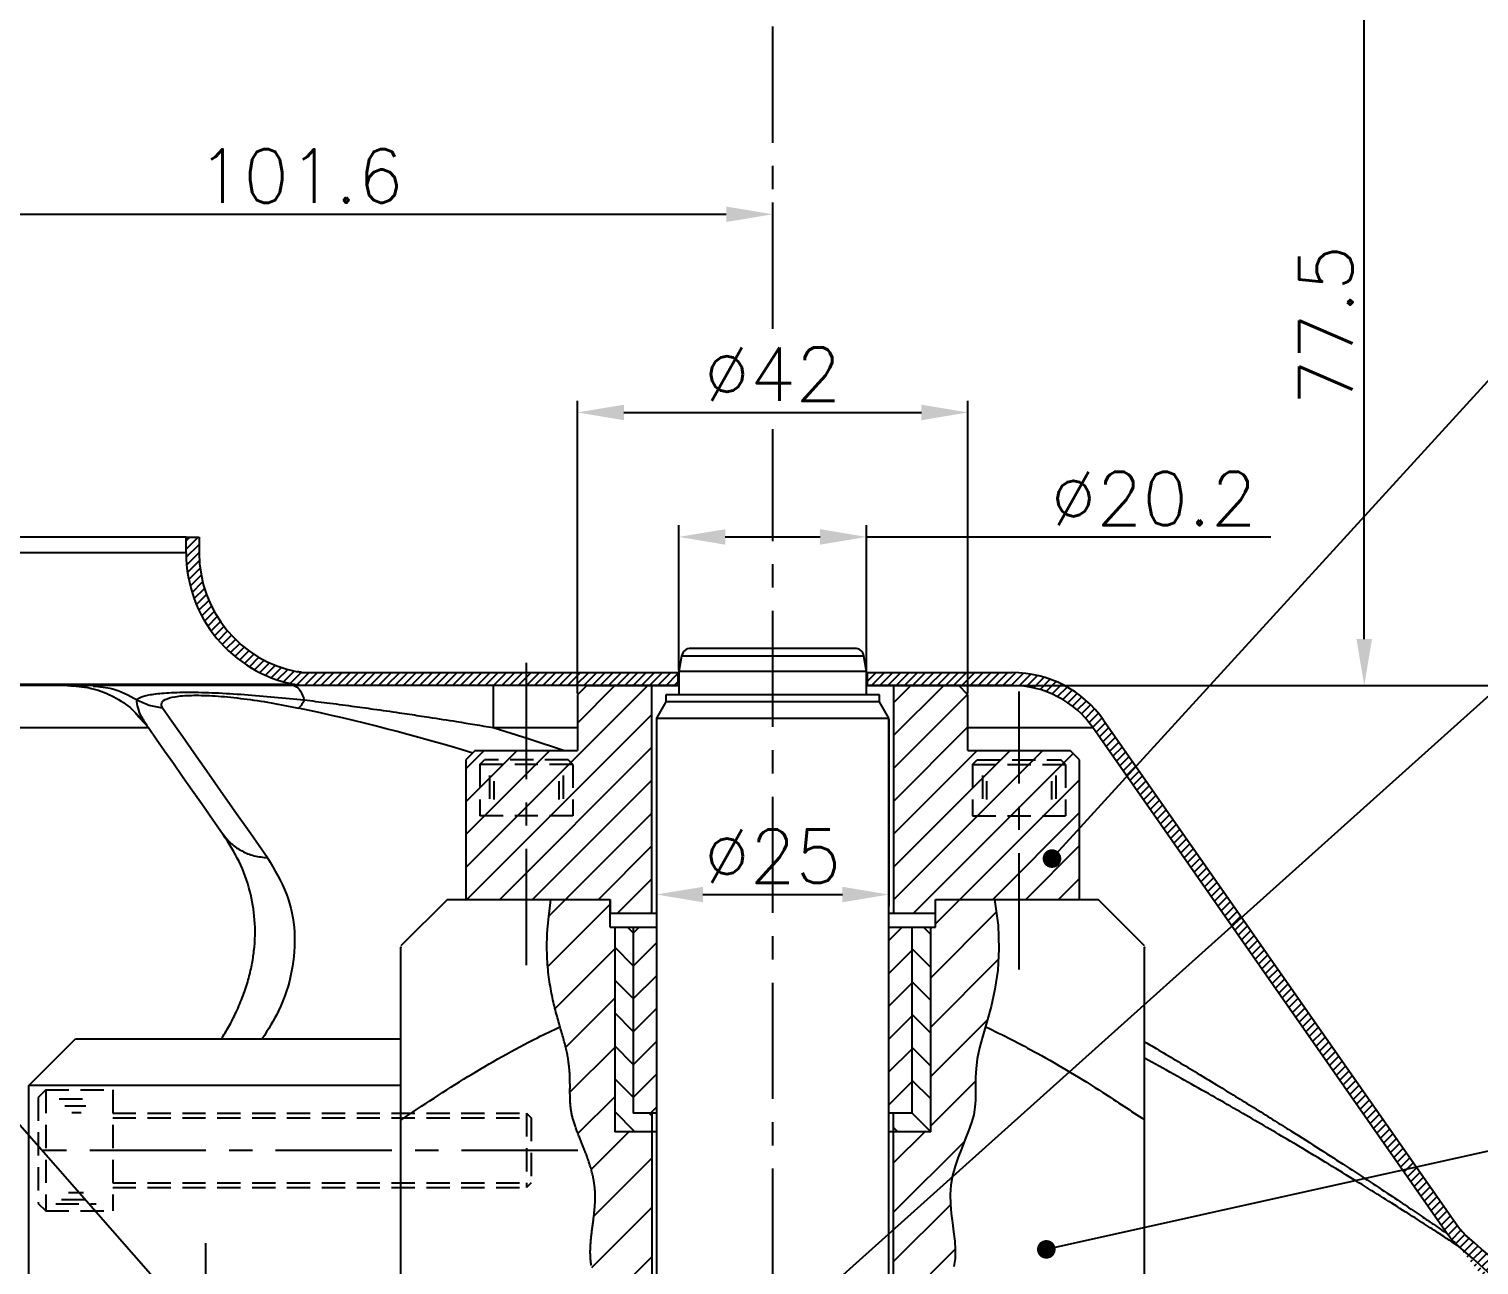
# Model space of a CAD drawing. Extents: x 0 to 2303, y 0 to 1485.
# Drawn here: x 298.1 to 454.1, y 796.9 to 929.9 of the extents above; entities that cross this region are included whole.
import ezdxf

# ---------------------------------------------------------------- set-up
doc = ezdxf.new("R2010")
doc.units = 0
doc.header["$LTSCALE"] = 10
doc.header["$MEASUREMENT"] = 0
doc.linetypes.add('CENTER', pattern=[2, 1.25, -0.25, 0.25, -0.25])
doc.linetypes.add('HIDDEN', pattern=[0.375, 0.25, -0.125])
doc.layers.get('0').update_dxf_attribs({"linetype": 'CONTINUOUS'})
doc.layers.get('DEFPOINTS').update_dxf_attribs({"linetype": 'CONTINUOUS'})
for name, color, linetype in [('CL', 1, 'CENTER'), ('CO', 3, 'CONTINUOUS'), ('CUPLA A SOLDAR', 5, 'CONTINUOUS'), ('FI', 1, 'CONTINUOUS'), ('OC', 1, 'HIDDEN'), ('POS', 3, 'CONTINUOUS'), ('RY', 5, 'CONTINUOUS')]:
    doc.layers.add(name, color=color, linetype=linetype)
doc.styles.add('ROMANS', font='ROMANS.SHX')
doc.dimstyles.new('2CON5', dxfattribs={"dimscale": 2.5, "dimtxt": 2.3, "dimasz": 2, "dimexe": 0.5, "dimexo": 0.0625, "dimgap": 0.5, "dimtad": 1, "dimdec": 4, "dimdsep": 46, "dimtxsty": 'ROMANS', "dimcen": -2, "dimclrt": 7, "dimadec": 0, "dimazin": 0, "dimtfac": 0.869565, "dimtdec": 4, "dimtmove": 0, "dimatfit": 3, "dimfxl": 1, "dimtolj": 1, "dimarcsym": 0})
pattern_1 = [(45, (-11811.8587, -3890.2179), (-0.441941738, 0.441941738), [])]

# ---------------------------------------------------------------- blocks, each defined once
blk = doc.blocks.new('08912L')
for p, q in [((-6.5, 7.2), (-5.7, 8)), ((-5.7, 8), (5.7, 8)), ((5.7, 8), (6.5, 7.2)), ((-6.5, 7.2), (-6.5, 0)), ((6.5, 7.2), (6.5, 0)), ((-6.5, 0), (6.5, 0))]:
    blk.add_line(p, q)
at = {"color": 1}
for p, q in [((-6.5, 7.2), (6.5, 7.2)), ((-5.56, 5.75), (-5.56, 2.02)), ((-4.81, 5.13), (-4.81, 2.89)), ((4.52, 4.76), (4.52, 3.14)), ((5.26, 5.51), (5.26, 2.52)), ((5.76, 6.13), (5.76, 1.78)), ((-4.07, 4.39), (-4.07, 3.39))]:
    blk.add_line(p, q, dxfattribs=at)
blk = doc.blocks.new('06912L')
for p, q in [((-5, 5.5), (-4.5, 6)), ((-5, 5.5), (-5, 0)), ((-4.5, 6), (4.5, 6)), ((5, 5.5), (4.5, 6)), ((5, 5.5), (5, 0)), ((-5, 0), (5, 0))]:
    blk.add_line(p, q)
at = {"color": 1}
for p, q in [((-5, 5.5), (5, 5.5)), ((-3.95, 4.33), (-3.95, 1.3)), ((-3.49, 3.73), (-3.49, 1.75)), ((3.49, 3.73), (3.49, 1.75)), ((3.95, 4.33), (3.95, 1.3))]:
    blk.add_line(p, q, dxfattribs=at)
blk = doc.blocks.new('*D37')
at = {"layer": 'CO', "color": 0, "lineweight": -2}
for p, q in [((276.53, 867.47), (276.53, 911.19)), ((378.13, 901.39), (378.13, 911.19)), ((281.53, 909.94), (373.13, 909.94))]:
    blk.add_line(p, q, dxfattribs=at)
at = {"layer": 'CO', "color": 0}
for points in [[(281.53, 910.77), (281.53, 909.11), (276.53, 909.94)], [(373.13, 910.77), (373.13, 909.11), (378.13, 909.94)]]:
    blk.add_solid(points, dxfattribs=at)
at = {"layer": 'DEFPOINTS', "color": 0}
for p in [(378.13, 909.94), (378.13, 901.24), (276.53, 867.32)]:
    blk.add_point(p, dxfattribs=at)
at = {"layer": 'CO', "color": 7, "insert": (327.33, 914.06), "char_height": 5.75, "attachment_point": 5, "style": 'ROMANS'}
blk.add_mtext('\\A1;101.6', dxfattribs=at)
blk = doc.blocks.new('*D38')
at = {"layer": 'CO', "color": 0, "lineweight": -2}
for p, q in [((357.13, 858.41), (357.13, 889.88)), ((399.13, 858.41), (399.13, 889.88)), ((362.13, 888.63), (394.13, 888.63))]:
    blk.add_line(p, q, dxfattribs=at)
at = {"layer": 'CO', "color": 0}
for points in [[(362.13, 889.46), (362.13, 887.79), (357.13, 888.63)], [(394.13, 889.46), (394.13, 887.79), (399.13, 888.63)]]:
    blk.add_solid(points, dxfattribs=at)
at = {"layer": 'DEFPOINTS', "color": 0}
for p in [(399.13, 888.63), (357.13, 858.26), (399.13, 858.26)]:
    blk.add_point(p, dxfattribs=at)
at = {"layer": 'CO', "color": 7, "insert": (378.13, 892.75), "char_height": 5.75, "attachment_point": 5, "style": 'ROMANS'}
blk.add_mtext('\\A1;%%C42', dxfattribs=at)
blk = doc.blocks.new('*D44')
at = {"layer": 'CO', "color": 0, "lineweight": -2}
for p, q in [((398.29, 859.26), (518.52, 859.26)), ((517.27, 658.26), (517.27, 854.26)), ((428.29, 653.26), (518.52, 653.26))]:
    blk.add_line(p, q, dxfattribs=at)
at = {"layer": 'CO', "color": 0}
for points in [[(516.44, 854.26), (518.1, 854.26), (517.27, 859.26)], [(516.44, 658.26), (518.1, 658.26), (517.27, 653.26)]]:
    blk.add_solid(points, dxfattribs=at)
at = {"layer": 'DEFPOINTS', "color": 0}
for p in [(398.13, 859.26), (517.27, 859.26), (428.13, 653.26)]:
    blk.add_point(p, dxfattribs=at)
at = {"layer": 'CO', "color": 7, "insert": (513.15, 756.26), "char_height": 5.75, "attachment_point": 5, "rotation": 90, "style": 'ROMANS'}
blk.add_mtext('\\A1;206', dxfattribs=at)
blk = doc.blocks.new('*D45')
at = {"layer": 'CO', "color": 0, "lineweight": -2}
for p, q in [((365.63, 855.6), (365.63, 835.53)), ((390.63, 855.6), (390.63, 835.53)), ((370.63, 836.78), (385.63, 836.78))]:
    blk.add_line(p, q, dxfattribs=at)
at = {"layer": 'CO', "color": 0}
for points in [[(370.63, 837.61), (370.63, 835.95), (365.63, 836.78)], [(385.63, 837.61), (385.63, 835.95), (390.63, 836.78)]]:
    blk.add_solid(points, dxfattribs=at)
at = {"layer": 'DEFPOINTS', "color": 0}
for p in [(365.63, 855.76), (390.63, 855.76), (390.63, 836.78)]:
    blk.add_point(p, dxfattribs=at)
at = {"layer": 'CO', "color": 7, "insert": (378.13, 840.9), "char_height": 5.75, "attachment_point": 5, "style": 'ROMANS'}
blk.add_mtext('\\A1;%%C25', dxfattribs=at)
blk = doc.blocks.new('*D46')
at = {"layer": 'CO', "color": 0, "lineweight": -2}
for p, q in [((368.03, 860.91), (368.03, 876.49)), ((373.03, 875.24), (383.23, 875.24)), ((388.23, 860.91), (388.23, 876.49)), ((388.23, 875.24), (431.72, 875.24))]:
    blk.add_line(p, q, dxfattribs=at)
at = {"layer": 'CO', "color": 0}
for points in [[(373.03, 876.07), (373.03, 874.41), (368.03, 875.24)], [(383.23, 876.07), (383.23, 874.41), (388.23, 875.24)]]:
    blk.add_solid(points, dxfattribs=at)
at = {"layer": 'DEFPOINTS', "color": 0}
for p in [(388.23, 875.24), (368.03, 860.76), (388.23, 860.76)]:
    blk.add_point(p, dxfattribs=at)
at = {"layer": 'CO', "color": 7, "insert": (419.11, 879.37), "char_height": 5.75, "attachment_point": 5, "style": 'ROMANS'}
blk.add_mtext('\\A1;%%C20.2', dxfattribs=at)
blk = doc.blocks.new('*D83')
at = {"layer": 'DEFPOINTS', "color": 0}
for p in [(398.13, 936.76), (394.38, 931.26), (566.52, 931.26)]:
    blk.add_point(p, dxfattribs=at)
at = {"layer": 'POS', "color": 0, "lineweight": -2}
for p, q in [((566.52, 941.76), (566.52, 946.76)), ((398.29, 936.76), (567.77, 936.76)), ((566.52, 936.76), (566.52, 931.26)), ((394.54, 931.26), (567.77, 931.26)), ((566.52, 926.26), (566.52, 906.71))]:
    blk.add_line(p, q, dxfattribs=at)
at = {"layer": 'POS', "color": 0}
for points in [[(565.69, 941.76), (567.35, 941.76), (566.52, 936.76)], [(565.69, 926.26), (567.35, 926.26), (566.52, 931.26)]]:
    blk.add_solid(points, dxfattribs=at)
at = {"layer": 'POS', "color": 7, "insert": (562.4, 913.98), "char_height": 5.75, "attachment_point": 5, "rotation": 90, "style": 'ROMANS'}
blk.add_mtext('\\A1;5.5', dxfattribs=at)
blk = doc.blocks.new('*D84')
at = {"layer": 'DEFPOINTS', "color": 0}
for p in [(393.13, 936.76), (441.76, 936.76), (398.29, 859.26)]:
    blk.add_point(p, dxfattribs=at)
at = {"layer": 'POS', "color": 0, "lineweight": -2}
for p, q in [((393.29, 936.76), (443.01, 936.76)), ((441.76, 864.26), (441.76, 931.76)), ((398.45, 859.26), (443.01, 859.26))]:
    blk.add_line(p, q, dxfattribs=at)
at = {"layer": 'POS', "color": 0}
for points in [[(440.92, 931.76), (442.59, 931.76), (441.76, 936.76)], [(440.92, 864.26), (442.59, 864.26), (441.76, 859.26)]]:
    blk.add_solid(points, dxfattribs=at)
at = {"layer": 'POS', "color": 7, "insert": (437.63, 898.01), "char_height": 5.75, "attachment_point": 5, "rotation": 90, "style": 'ROMANS'}
blk.add_mtext('\\A1;77.5', dxfattribs=at)
blk = doc.blocks.new('*D85')
at = {"layer": 'DEFPOINTS', "color": 0}
for p in [(398.29, 859.26), (503.13, 629.26), (554.33, 629.26)]:
    blk.add_point(p, dxfattribs=at)
at = {"layer": 'POS', "color": 0, "lineweight": -2}
for p, q in [((398.45, 859.26), (555.58, 859.26)), ((554.33, 854.26), (554.33, 634.26)), ((503.29, 629.26), (555.58, 629.26))]:
    blk.add_line(p, q, dxfattribs=at)
at = {"layer": 'POS', "color": 0}
for points in [[(553.5, 854.26), (555.16, 854.26), (554.33, 859.26)], [(553.5, 634.26), (555.16, 634.26), (554.33, 629.26)]]:
    blk.add_solid(points, dxfattribs=at)
at = {"layer": 'POS', "color": 7, "insert": (550.2, 744.26), "char_height": 5.75, "attachment_point": 5, "rotation": 90, "style": 'ROMANS'}
blk.add_mtext('\\A1;230', dxfattribs=at)

msp = doc.modelspace()

# ---------------------------------------------------------------- hatches: boundary and pattern name
at = {"layer": 'CUPLA A SOLDAR'}
h = msp.add_hatch(dxfattribs=at)
h.set_pattern_fill('ANSI31', color=256, scale=5, style=0)
h.set_pattern_definition(pattern_1)
edge = h.paths.add_edge_path(flags=0)
edge.add_line((316.43414, 873.51525), (316.43414, 875.20801))
edge.add_line((316.43414, 875.20801), (315.03414, 875.20801))
edge.add_line((315.03414, 875.20801), (315.03414, 873.51525))
edge.add_arc((329.43414, 873.51525), 14.4, 180, 259.2265688)
edge.add_arc((276.53414, 595.5034), 268.6, 79.1005648, 79.2265688, ccw=False)
edge.add_line((327.32258, 859.25801), (367.93414, 859.25801))
edge.add_line((367.93414, 859.25801), (367.93414, 860.65801))
edge.add_line((367.93414, 860.65801), (327.45597, 860.65801))
edge.add_arc((276.53414, 595.5034), 270, 79.1289446, 79.2265688)
edge.add_arc((329.43414, 873.51525), 13, 180, 259.2265688, ccw=False)
h = msp.add_hatch(dxfattribs=at)
h.set_pattern_fill('ANSI31', color=256, scale=5, style=0)
h.set_pattern_definition(pattern_1)
edge = h.paths.add_edge_path(flags=0)
edge.add_line((482.53414, 745.65512), (481.53414, 753.65512))
edge.add_line((481.53414, 753.65512), (481.53414, 763.65512))
edge.add_arc((461.53414, 763.65512), 20, 0, 42.2685844)
edge.add_arc((276.53414, 595.5034), 270, 42.2685844, 49.235449)
edge.add_spline(control_points=[(452.83121, 800.00118), (452.73627, 800.08312), (452.64382, 800.16804), (452.55416, 800.25574), (452.46485, 800.34309), (452.37823, 800.43327), (452.29454, 800.52601), (452.12948, 800.70892), (451.97537, 800.90235), (451.83405, 801.10417)], knot_values=[0, 0, 0, 0, 0.000376239, 0.000376239, 0.000376239, 0.000751006, 0.000751006, 0.000751006, 0.001491177, 0.001491177, 0.001491177, 0.001491177], weights=[1, 1, 1, 1, 1, 1, 1, 1, 1, 1], degree=3, periodic=0)
edge.add_line((451.83405, 801.10417), (413.71716, 855.54093))
edge.add_arc((403.88734, 848.65801), 12, 35, 90)
edge.add_line((403.88734, 860.65801), (388.33414, 860.65801))
edge.add_line((388.33414, 860.65801), (388.33414, 859.25801))
edge.add_line((388.33414, 859.25801), (403.88734, 859.25801))
edge.add_arc((403.88734, 848.65801), 10.6, 35, 90, ccw=False)
edge.add_line((412.57035, 854.73792), (450.68733, 800.30123))
edge.add_spline(control_points=[(450.68733, 800.30123), (450.77595, 800.17446), (450.86869, 800.05048), (450.96518, 799.92958), (451.06129, 799.80916), (451.16121, 799.69168), (451.26465, 799.5775), (451.46866, 799.3523), (451.68697, 799.13928), (451.91712, 798.94087)], knot_values=[0, 0, 0, 0, 0.000464037, 0.000464037, 0.000464037, 0.000926256, 0.000926256, 0.000926256, 0.001839132, 0.001839132, 0.001839132, 0.001839132], weights=[1, 1, 1, 1, 1, 1, 1, 1, 1, 1], degree=3, periodic=0)
edge.add_arc((276.53414, 595.5034), 268.6, 42.2685844, 49.2354502, ccw=False)
edge.add_arc((461.53414, 763.65512), 18.6, 0, 42.2685844, ccw=False)
edge.add_line((480.13414, 763.65512), (480.13414, 753.56796))
edge.add_line((480.13414, 753.56796), (481.12325, 745.65512))
edge.add_line((481.12325, 745.65512), (482.53414, 745.65512))
at = {"layer": 'RY'}
h = msp.add_hatch(dxfattribs=at)
h.set_pattern_fill('ANSI31', color=256, scale=20, style=0)
h.set_pattern_definition([(45, (-8760.4505, -950.8742), (-1.76776695, 1.76776695), [])])
h.paths.add_polyline_path([(411.13414, 851.25802), (410.13414, 852.25802), (404.63414, 852.25802), (404.63414, 836.25802), (411.13414, 836.25802)])
h.paths.add_polyline_path([(391.13414, 834.75802), (395.63414, 834.75802), (395.63414, 836.25802), (404.63414, 836.25802), (404.63414, 852.25802), (399.13414, 852.25802), (399.13414, 858.25802), (398.13414, 859.25802), (391.13414, 859.25802)])
h.paths.add_polyline_path([(365.13414, 859.25802), (358.13414, 859.25802), (357.13414, 858.25802), (357.13414, 852.25802), (351.63414, 852.25802), (351.63414, 836.25802), (360.63414, 836.25802), (360.63414, 834.75802), (365.13414, 834.75802)])
h.paths.add_polyline_path([(351.63414, 852.25802), (346.13414, 852.25802), (345.13414, 851.25802), (345.13414, 836.25802), (351.63414, 836.25802)])
h = msp.add_hatch(dxfattribs=at)
h.set_pattern_fill('ANSI31', color=256, scale=30, style=0)
h.set_pattern_definition([(45, (-8760.4505, -950.874), (-2.6516504, 2.6516504), [])])
h.paths.add_polyline_path([(360.23751, 787.44944), (360.20339, 787.1343), (360.19218, 787.02931), (360.18111, 786.92434), (360.17024, 786.81942), (360.15961, 786.71453), (360.14927, 786.6097), (360.13925, 786.50493), (360.12959, 786.40021), (360.12036, 786.29556), (360.11158, 786.19099), (360.1033, 786.08649), (360.09557, 785.98207), (360.08842, 785.87775), (360.08191, 785.77352), (360.07608, 785.66938), (360.07097, 785.56536), (360.06662, 785.46144), (360.06307, 785.35764), (360.06038, 785.25397), (360.05859, 785.15042), (360.05773, 785.047), (360.05784, 784.94372), (360.05894, 784.84058), (360.06108, 784.73757), (360.06427, 784.63471), (360.06855, 784.53199), (360.07394, 784.42942), (360.08048, 784.32699), (360.08819, 784.22472), (360.09704, 784.12258), (360.10702, 784.02057), (360.11808, 783.91867), (360.13022, 783.81688), (360.14339, 783.71518), (360.15757, 783.61356), (360.17273, 783.51201), (360.18884, 783.41052), (360.20587, 783.30907), (360.22378, 783.20765), (360.24251, 783.10624), (360.26203, 783.00483), (360.28229, 782.9034), (360.30327, 782.80194), (360.3249, 782.70043), (360.34716, 782.59886), (360.37, 782.49721), (360.39337, 782.39547), (360.41725, 782.29362), (360.44158, 782.19165), (360.46632, 782.08954), (360.49143, 781.98728), (360.51687, 781.88485), (360.5426, 781.78224), (360.56858, 781.67944), (360.59476, 781.57642), (360.62111, 781.47317), (360.80241, 780.76419), (360.95538, 780.13071), (361.09303, 779.48674), (361.19805, 778.87956), (361.27249, 778.30789), (361.32044, 777.71736), (361.33766, 777.11664), (361.32437, 776.49188), (361.28279, 775.85408), (361.21628, 775.20514), (361.13695, 774.61207), (361.05543, 774.08594), (360.96445, 773.56001), (360.86595, 773.03634), (360.76192, 772.51724), (360.65452, 772.00574), (360.5466, 771.50811), (360.45216, 771.08075), (360.38917, 770.79728), (360.30839, 770.43344), (360.28192, 770.31378), (360.25573, 770.19497), (360.22983, 770.07704), (360.20427, 769.96001), (360.17904, 769.84391), (360.15419, 769.72875), (360.12973, 769.61456), (360.10568, 769.50135), (360.08207, 769.38916), (360.05892, 769.278), (360.03622, 769.16786), (360.01397, 769.05874), (359.99217, 768.95063), (359.97081, 768.84352), (359.94988, 768.73741), (359.92938, 768.63229), (359.90931, 768.52815), (359.88965, 768.42499), (359.87041, 768.32278), (359.85156, 768.22152), (359.8331, 768.12119), (359.815, 768.02178), (359.79728, 767.92327), (359.7799, 767.82564), (359.76285, 767.72889), (359.74614, 767.633), (359.72973, 767.53795), (359.71363, 767.44372), (359.69782, 767.35031), (359.68229, 767.2577), (359.66703, 767.16588), (359.65201, 767.07482), (359.63725, 766.98452), (359.62271, 766.89497), (359.60839, 766.80613), (359.59428, 766.71801), (359.58037, 766.63059), (359.56663, 766.54385), (359.55307, 766.45778), (359.53967, 766.37236), (359.52642, 766.28758), (359.51331, 766.20342), (359.46197, 765.87274), (359.36938, 765.27626), (359.25778, 764.59883), (359.1464, 763.9965), (359.03091, 763.44726), (358.91026, 762.92896), (358.80828, 762.51166), (358.72899, 762.19121), (358.71142, 762.12019), (358.69386, 762.04908), (358.6763, 761.97788), (358.65876, 761.90656), (358.64126, 761.83514), (358.62379, 761.76359), (358.60637, 761.6919), (358.58902, 761.62007), (358.57173, 761.54808), (358.55453, 761.47592), (358.53741, 761.40359), (358.5204, 761.33107), (358.50349, 761.25836), (358.48671, 761.18544), (358.47006, 761.1123), (358.45355, 761.03894), (358.43719, 760.96534), (358.42099, 760.8915), (358.40496, 760.81739), (358.38912, 760.74302), (358.37346, 760.66838), (358.35801, 760.59344), (358.34277, 760.51821), (358.32775, 760.44267), (358.31296, 760.36682), (358.29842, 760.29064), (358.28412, 760.21411), (358.27009, 760.13725), (358.25633, 760.06002), (358.24286, 759.98243), (358.22967, 759.90446), (358.21679, 759.8261), (358.20422, 759.74734), (358.19198, 759.66818), (358.18006, 759.5886), (358.16847, 759.5086), (358.15722, 759.42817), (358.14632, 759.34731), (358.13576, 759.266), (358.12556, 759.18425), (358.11572, 759.10205), (358.10623, 759.01939), (358.0971, 758.93628), (358.0883, 758.85272), (358.07982, 758.76873), (358.07165, 758.6843), (358.06377, 758.59946), (358.05616, 758.51421), (358.04881, 758.42854), (358.04172, 758.34249), (358.03484, 758.25605), (358.02818, 758.16923), (358.0217, 758.08205), (358.0154, 757.99452), (358.00924, 757.90665), (358.00321, 757.81845), (357.97964, 757.46615), (357.74823, 757.03567), (357.38921, 756.53829), (356.77286, 755.80343), (355.97407, 754.95607), (355.09083, 754.15241), (354.22702, 753.55308), (353.50089, 753.30587), (352.87517, 753.30847), (352.28478, 753.38843), (351.93649, 753.42342), (351.5689, 753.42571), (351.17319, 753.37336), (350.74316, 753.25155), (350.28296, 753.07395), (349.79933, 752.86137), (348.93158, 752.46807), (348.13414, 752.16875), (348.13414, 746.25801), (361.13414, 746.25801), (361.13414, 768.25801), (365.13414, 768.25801), (365.13414, 811.25801), (361.13414, 811.25801), (361.13414, 833.25801), (360.63414, 833.25801), (360.63414, 836.25802), (354.27573, 836.25802), (354.14785, 835.28423), (354.048, 834.43775), (353.97278, 833.70376), (353.91881, 833.0674), (353.8827, 832.51385), (353.86104, 832.02827), (353.85045, 831.59583), (353.84754, 831.20168), (353.84945, 830.83305), (353.85542, 830.48539), (353.86527, 830.15621), (353.87877, 829.84299), (353.89571, 829.54326), (353.91589, 829.2545), (353.9391, 828.97424), (353.96513, 828.69996), (353.99378, 828.42959), (354.02492, 828.16268), (354.05844, 827.89921), (354.0942, 827.63915), (354.13209, 827.38247), (354.172, 827.12914), (354.2138, 826.87913), (354.25738, 826.63242), (354.30261, 826.38897), (354.34938, 826.14876), (354.39757, 825.91175), (354.44705, 825.67793), (354.49772, 825.44726), (354.54944, 825.21971), (354.60211, 824.99526), (354.6556, 824.77387), (354.70979, 824.55552), (354.76456, 824.34018), (354.8198, 824.12782), (354.87539, 823.91842), (354.9312, 823.71193), (354.98712, 823.50834), (355.04302, 823.30762), (355.0988, 823.10973), (355.15432, 822.91466), (355.20948, 822.72236), (355.26415, 822.53282), (355.31821, 822.346), (355.5155, 821.66488), (355.7018, 821.0002), (355.8655, 820.37025), (356.00085, 819.77522), (356.10974, 819.20413), (356.20109, 818.6037), (356.26779, 817.97469), (356.30613, 817.3858), (356.32361, 816.83377), (356.32777, 816.32938), (356.32574, 815.59966), (356.32569, 815.5628), (356.32573, 815.46302), (356.32603, 815.36369), (356.32664, 815.26474), (356.32761, 815.16614), (356.329, 815.06783), (356.33089, 814.96977), (356.33332, 814.87191), (356.33637, 814.7742), (356.34008, 814.67659), (356.34451, 814.57904), (356.34974, 814.4815), (356.35581, 814.38392), (356.36279, 814.28624), (356.37074, 814.18844), (356.37972, 814.09044), (356.38979, 813.99222), (356.401, 813.89372), (356.41342, 813.79489), (356.42709, 813.6957), (356.44205, 813.5961), (356.45834, 813.49606), (356.476, 813.39554), (356.49507, 813.2945), (356.5156, 813.1929), (356.53761, 813.09071), (356.56115, 812.98789), (356.58619, 812.88444), (356.61269, 812.78036), (356.64061, 812.67564), (356.66991, 812.57029), (356.70057, 812.46432), (356.73254, 812.35771), (356.76578, 812.25047), (356.80026, 812.1426), (356.83593, 812.03411), (356.87272, 811.92501), (356.91058, 811.81531), (356.94945, 811.70503), (356.98928, 811.59416), (357.03001, 811.48272), (357.07159, 811.37072), (357.11396, 811.25817), (357.15706, 811.14508), (357.20083, 811.03147), (357.24523, 810.91733), (357.29018, 810.80268), (357.33565, 810.68753), (357.38157, 810.5719), (357.42788, 810.45578), (357.47453, 810.33919), (357.52146, 810.22215), (357.77201, 809.59791), (358.00529, 809.00262), (358.22932, 808.40118), (358.4398, 807.78747), (358.62852, 807.16574), (358.78768, 806.53968), (358.91099, 805.90879), (358.99206, 805.28417), (359.0323, 804.64913), (359.03525, 804.01664), (359.00744, 803.38394), (358.95607, 802.7559), (358.89417, 802.1878), (358.83483, 801.70533), (358.78928, 801.35512), (358.77302, 801.2308), (358.72449, 800.85932), (358.70857, 800.73602), (358.69289, 800.61299), (358.67748, 800.49025), (358.66242, 800.3678), (358.64775, 800.24566), (358.63353, 800.12383), (358.61982, 800.00232), (358.60668, 799.88114), (358.59416, 799.7603), (358.58231, 799.63982), (358.57119, 799.51968), (358.56087, 799.39992), (358.55139, 799.28053), (358.54281, 799.16153), (358.53519, 799.04292), (358.52859, 798.92472), (358.52306, 798.80693), (358.51865, 798.68956), (358.51543, 798.57262), (358.51344, 798.45612), (358.51273, 798.34006), (358.51334, 798.22446), (358.51531, 798.10931), (358.51867, 797.99463), (358.52346, 797.88041), (358.52972, 797.76667), (358.53749, 797.65341), (358.5468, 797.54063), (358.55762, 797.42833), (358.56993, 797.3165), (358.58369, 797.20514), (358.59887, 797.09423), (358.61543, 796.98377), (358.63335, 796.87375), (358.65259, 796.76416), (358.67312, 796.655), (358.69489, 796.54626), (358.71785, 796.43792), (358.74195, 796.32997), (358.76713, 796.22241), (358.79336, 796.11522), (358.82058, 796.00839), (358.84873, 795.90191), (358.87778, 795.79577), (358.90767, 795.68996), (358.93834, 795.58446), (358.96976, 795.47928), (359.00186, 795.37439), (359.03461, 795.26979), (359.06794, 795.16546), (359.10181, 795.0614), (359.13618, 794.95759), (359.17098, 794.85402), (359.20617, 794.75069), (359.2417, 794.64757), (359.27752, 794.54467), (359.31358, 794.44197), (359.34983, 794.33945), (359.38622, 794.23712), (359.4227, 794.13495), (359.45922, 794.03294), (359.67434, 793.43267), (359.87724, 792.84022), (360.06079, 792.2445), (360.21351, 791.6451), (360.32514, 791.0414), (360.38903, 790.43463), (360.40939, 789.81946), (360.39494, 789.24486), (360.36294, 788.72634), (360.31789, 788.21271), (360.2706, 787.75487)])
h.paths.add_polyline_path([(391.13414, 768.25801), (395.13414, 768.25801), (395.13414, 746.25801), (398.48076, 746.25801), (398.53361, 746.345), (398.85167, 746.89401), (399.12613, 747.40813), (399.35381, 747.89348), (399.53154, 748.35622), (399.65615, 748.80246), (399.72444, 749.23834), (399.73326, 749.66999), (399.68203, 750.1034), (399.58064, 750.54387), (399.4416, 750.99657), (399.27742, 751.46665), (398.97116, 752.3199), (398.75906, 753.0328), (398.61935, 753.62401), (398.51362, 754.25598), (398.43736, 754.92183), (398.38268, 755.61224), (398.34169, 756.31791), (398.30646, 757.02952), (398.26912, 757.73777), (398.22174, 758.43335), (398.15645, 759.10696), (398.0675, 759.75169), (397.9579, 760.37031), (397.83281, 760.96797), (397.69741, 761.54985), (397.55685, 762.1211), (397.31932, 763.07745), (397.15601, 763.82276), (397.0447, 764.40356), (396.94285, 765.00186), (396.84441, 765.62516), (396.74331, 766.28092), (396.6335, 766.97662), (396.5089, 767.71974), (396.36346, 768.51776), (396.19111, 769.37814), (395.98933, 770.30463), (395.76974, 771.28598), (395.54751, 772.30719), (395.33779, 773.35329), (395.15575, 774.40928), (395.01654, 775.46016), (394.93534, 776.49096), (394.9273, 777.48669), (395.0015, 778.43612), (395.14267, 779.34318), (395.32946, 780.21552), (395.54052, 781.06083), (395.75448, 781.8868), (395.95001, 782.70109), (396.10574, 783.5114), (396.20033, 784.32539), (396.21971, 785.149), (396.179, 785.98113), (396.10059, 786.81894), (396.00688, 787.6596), (395.9203, 788.50025), (395.86322, 789.33807), (395.85807, 790.1702), (395.92723, 790.99381), (396.08512, 791.80744), (396.31412, 792.61523), (396.58862, 793.42268), (396.88301, 794.23533), (397.17169, 795.05869), (397.42904, 795.89828), (397.62945, 796.75962), (397.74731, 797.64823), (397.76608, 798.56793), (397.70551, 799.51577), (397.59442, 800.48711), (397.46162, 801.4773), (397.33593, 802.4817), (397.24617, 803.49567), (397.22116, 804.51455), (397.28972, 805.53371), (397.47105, 806.54842), (397.74596, 807.55361), (398.08563, 808.54417), (398.46125, 809.51494), (398.84401, 810.46079), (399.2051, 811.37659), (399.51571, 812.25719), (399.74703, 813.09746), (399.88017, 813.89721), (399.93597, 814.676), (399.94518, 815.45835), (399.93857, 816.26875), (399.9469, 817.13172), (400.00092, 818.07178), (400.1314, 819.11342), (400.36908, 820.28116), (400.72946, 821.59786), (401.16682, 823.07977), (401.62018, 824.74147), (402.02856, 826.59758), (402.33097, 828.66269), (402.46643, 830.9514), (402.37396, 833.47831), (401.99255, 836.25802), (395.63414, 836.25802), (395.63414, 834.75802), (395.63414, 833.25801), (395.13414, 833.25801), (395.13414, 811.25801), (391.13414, 811.25801)])
h = msp.add_hatch(dxfattribs=at)
h.set_pattern_fill('ANSI31', color=256, scale=20, angle=90, style=0)
h.set_pattern_definition([(135, (10439.8476, -10785.557), (-1.76776695, -1.76776695), [])])
h.paths.add_polyline_path([(395.13414, 833.25801), (393.13414, 833.25801), (393.13414, 813.25801), (391.13414, 813.25801), (391.13414, 811.25801), (395.13414, 811.25801)])
h.paths.add_polyline_path([(365.13414, 813.25801), (363.13414, 813.25801), (363.13414, 833.25801), (361.13414, 833.25801), (361.13414, 811.25801), (365.13414, 811.25801)])
h = msp.add_hatch(dxfattribs=at)
h.set_pattern_fill('ANSI31', color=256, scale=20, style=0)
h.set_pattern_definition([(45, (11332.0533, -11331.4558), (-1.76776695, 1.76776695), [])])
h.paths.add_polyline_path([(390.63414, 813.25801), (393.13414, 813.25801), (393.13414, 833.25801), (390.63414, 833.25801)])
h.paths.add_polyline_path([(365.63414, 833.25801), (363.13414, 833.25801), (363.13414, 813.25801), (365.63414, 813.25801)])
h.paths.add_polyline_path([(393.13414, 766.25801), (390.63414, 766.25801), (390.63414, 746.25801), (393.13414, 746.25801)])
h.paths.add_polyline_path([(363.13414, 746.25801), (365.63414, 746.25801), (365.63414, 766.25801), (363.13414, 766.25801)])

# ---------------------------------------------------------------- linework, layer by layer
for p, q in [((386.95422, 863.25801), (369.31406, 863.25801)), ((368.32925, 862.43166), (368.03414, 860.75801)), ((387.93903, 862.43166), (368.32925, 862.43166)), ((388.23414, 860.75801), (387.93903, 862.43166)), ((368.03414, 860.75801), (368.03414, 858.25801)), ((388.23414, 860.75801), (368.03414, 860.75801)), ((388.23414, 858.25801), (388.23414, 860.75801)), ((358.13414, 859.25802), (357.13414, 858.25802)), ((357.13414, 858.25802), (357.13414, 852.25802)), ((358.13414, 859.25802), (368.03414, 859.25802)), ((365.13414, 834.75802), (365.13414, 859.25802)), ((366.63414, 858.25801), (366.63414, 857.49006)), ((389.63414, 858.25801), (366.63414, 858.25801)), ((388.23414, 859.25802), (398.13414, 859.25802)), ((389.63414, 857.49006), (389.63414, 858.25801)), ((391.13414, 859.25802), (391.13414, 834.75802)), ((399.13414, 858.25802), (398.13414, 859.25802)), ((399.13414, 852.25802), (399.13414, 858.25802)), ((366.63414, 857.49006), (365.63414, 855.75801)), ((389.63414, 857.49006), (366.63414, 857.49006)), ((390.63414, 855.75801), (389.63414, 857.49006)), ((365.63414, 855.75801), (365.63414, 736.75801)), ((365.63414, 855.75801), (390.63414, 855.75801)), ((390.63414, 736.75801), (390.63414, 855.75801)), ((346.13414, 852.25802), (345.13414, 851.25802)), ((346.13414, 852.25802), (357.13414, 852.25802)), ((399.13414, 852.25802), (410.13414, 852.25802)), ((411.13414, 851.25802), (410.13414, 852.25802)), ((345.13414, 851.25802), (345.13414, 836.25802)), ((411.13414, 836.25802), (411.13414, 851.25802)), ((343.13414, 836.25802), (338.13414, 831.25802)), ((343.13414, 836.25802), (360.63414, 836.25802)), ((360.63414, 836.25802), (360.63414, 834.75802)), ((360.63414, 833.25801), (360.63414, 836.25801)), ((395.63414, 836.25802), (413.13414, 836.25802)), ((395.63414, 834.75802), (395.63414, 836.25802)), ((395.63414, 833.25801), (395.63414, 836.25801)), ((418.13414, 831.25802), (413.13414, 836.25802)), ((365.13414, 834.75802), (360.63414, 834.75802)), ((365.63414, 834.75802), (365.13414, 834.75802)), ((391.13414, 834.75802), (390.63414, 834.75802)), ((395.63414, 834.75802), (391.13414, 834.75802)), ((360.63414, 833.25801), (365.63414, 833.25801)), ((361.13414, 833.25801), (361.13414, 811.25801)), ((363.13414, 833.25801), (363.13414, 813.25801)), ((365.63414, 833.25801), (365.63414, 813.25801)), ((390.63414, 813.25801), (390.63414, 833.25801)), ((390.63414, 833.25801), (395.63414, 833.25801)), ((393.13414, 813.25801), (393.13414, 833.25801)), ((395.13414, 811.25801), (395.13414, 833.25801)), ((298.13414, 816.25802), (303.13414, 821.25801)), ((303.13414, 821.25801), (338.13414, 821.25801)), ((298.13414, 682.35801), (298.13414, 816.25802)), ((338.13414, 816.25802), (298.13414, 816.25802)), ((365.63414, 813.25801), (363.13414, 813.25801)), ((365.13414, 813.25801), (365.13414, 766.25801)), ((393.13414, 813.25801), (390.63414, 813.25801)), ((391.13414, 766.25801), (391.13414, 813.25801)), ((338.13414, 766.25801), (338.13414, 812.52982)), ((365.63414, 811.25801), (361.13414, 811.25801)), ((395.13414, 811.25801), (390.63414, 811.25801)), ((418.13414, 766.25801), (418.13414, 812.52982))]:
    msp.add_line(p, q)
for centre, start, end in [((369.31406, 862.25801), 90, 170), ((386.95422, 862.25801), 10, 90)]:
    msp.add_arc(centre, 1, start, end)
for points in [[(338.13414, 812.52982), (338.13414, 813.99074), (338.13414, 816.91531), (338.13414, 821.00155), (338.13414, 824.68353), (338.13414, 827.77559), (338.13414, 830.00877), (338.13414, 831.22277), (338.13414, 831.1271), (338.13414, 831.09496)], [(418.13414, 812.52982), (418.13414, 813.99074), (418.13414, 816.91531), (418.13414, 821.00155), (418.13414, 824.68353), (418.13414, 827.77559), (418.13414, 830.00877), (418.13414, 831.22277), (418.13414, 831.1271), (418.13414, 831.09496)]]:
    msp.add_open_spline(points, degree=3, knots=[0, 0, 0, 0, 0.157088197, 0.314470254, 0.471475183, 0.628047751, 0.776601833, 0.924924178, 1, 1, 1, 1])
at = {"layer": 'CL'}
for p, q in [((378.13414, 897.63489), (378.13414, 1166.26152)), ((378.13414, 554.80085), (378.13414, 886.82394)), ((351.63414, 829.19416), (351.63414, 863.95148)), ((404.63414, 828.72167), (404.63414, 858.62458)), ((357.16529, 809.25801), (296.82867, 809.25801)), ((317.13414, 799.29801), (317.13414, 642.04524))]:
    msp.add_line(p, q, dxfattribs=at)
at = {"layer": 'CUPLA A SOLDAR'}
for p, q in [((315.03414, 875.20801), (238.03414, 875.20801)), ((315.03414, 873.51525), (315.03414, 875.20801)), ((315.03414, 875.20801), (316.43414, 875.20801)), ((316.43414, 875.20801), (316.43414, 873.51525)), ((315.03414, 873.51525), (238.03414, 873.51525)), ((327.45597, 860.65801), (367.93414, 860.65801)), ((367.93414, 860.65801), (367.93414, 859.25802)), ((388.33414, 859.25802), (388.33414, 860.65801)), ((388.33414, 860.65801), (403.88734, 860.65801)), ((327.32258, 859.25802), (225.7457, 859.25802)), ((326.74241, 859.36908), (226.32588, 859.36908)), ((305.03893, 859.23318), (303.5041, 859.25644)), ((367.93414, 859.25802), (327.32258, 859.25802)), ((403.88734, 859.25802), (388.33414, 859.25802)), ((309.56924, 856.30085), (310.97035, 854.73793)), ((295.53414, 854.73793), (310.97035, 854.73793)), ((310.97035, 854.73793), (310.89109, 854.86651)), ((348.05156, 854.73793), (357.13414, 854.73793)), ((399.13414, 854.73793), (412.57035, 854.73793)), ((450.68733, 800.30123), (412.57035, 854.73793)), ((413.71716, 855.54094), (451.83414, 801.10424))]:
    msp.add_line(p, q, dxfattribs=at)
at = {"layer": 'CUPLA A SOLDAR', "flags": 128}
for points in [[(323.77822, 840.73289), (321.97866, 843.30294), (320.28743, 845.71827), (318.70633, 847.9763), (317.23707, 850.07463), (315.8812, 852.01102), (314.64017, 853.78338), (313.51531, 855.38985), (312.50782, 856.8287)], [(310.97035, 854.73793), (311.82221, 853.52132), (312.71889, 852.24075), (313.66, 850.89669), (314.64517, 849.48972), (315.67399, 848.02041), (316.74605, 846.48936), (317.8609, 844.8972), (319.01808, 843.24457)], [(348.05156, 854.73793), (351.93063, 853.52132), (355.72845, 852.25802)]]:
    msp.add_lwpolyline(points, dxfattribs=at)
at = {"layer": 'CUPLA A SOLDAR'}
for centre, radius, start, end in [((329.43414, 873.51525), 14.4, 180, 259.2265688), ((329.43414, 873.51525), 13, 180, 259.2265688), ((276.53414, 595.5034), 270, 79.1289446, 79.2265688), ((403.88734, 848.65801), 12, 35, 90), ((276.53414, 595.5034), 268.6, 79.1005648, 79.2265688), ((403.88734, 848.65801), 10.6, 35, 90), ((278.3965, 629.09787), 232.88892, 73.1577072, 77.9187198), ((276.53414, 595.5034), 268.6, 42.2685844, 49.2354501), ((276.53414, 595.5034), 270, 42.2685844, 49.235449)]:
    msp.add_arc(centre, radius, start, end, dxfattribs=at)
for points, knots in [([(302.28733, 859.25802), (303.15048, 859.25203), (304.04176, 859.24585), (304.85845, 858.93491), (304.88423, 858.9251)], [0, 0, 0, 0, 0.968428807, 1, 1, 1, 1]), ([(302.31705, 859.25802), (303.12197, 859.20506), (304.73142, 859.09918), (307.01371, 858.2497), (309.08145, 856.96452), (310.15333, 855.75936), (310.68929, 855.15677)], [0, 0, 0, 0, 0.250069799, 0.5000207, 0.750002966, 1, 1, 1, 1]), ([(309.7293, 857.70938), (308.884, 858.16638), (307.40421, 858.9664), (305.74175, 859.10163), (305.02895, 859.15961)], [0, 0, 0, 0, 0.571232273, 1, 1, 1, 1]), ([(309.7293, 857.70938), (309.82898, 857.81487), (310.0332, 858.031), (311.13061, 858.29907), (312.85452, 858.49564), (315.22822, 858.56698), (318.08262, 858.49617), (321.22987, 858.30066), (324.47432, 858.0312), (326.67499, 857.81471), (327.74562, 857.70938)], [0, 0, 0, 0, 0.11575471, 0.237159622, 0.365676724, 0.499945965, 0.633759107, 0.762117493, 0.884269191, 1, 1, 1, 1]), ([(312.50782, 856.8287), (312.42609, 857.02846), (312.26271, 857.42777), (312.87582, 857.86534), (314.14264, 858.14293), (316.03001, 858.23821), (318.43119, 858.14453), (321.20159, 857.86293), (324.1725, 857.42785), (326.15166, 857.02824), (327.13994, 856.8287)], [0, 0, 0, 0, 0.125137139, 0.250133129, 0.375057895, 0.500218156, 0.625130519, 0.750133871, 0.875231478, 1, 1, 1, 1]), ([(326.61612, 859.25802), (326.81528, 859.18979), (327.21361, 859.05332), (327.56829, 858.15736), (327.74562, 857.70938)], [0, 0, 0, 0, 0.499999288, 1, 1, 1, 1]), ([(348.05156, 859.25802), (348.05156, 859.19934), (348.05156, 859.08198), (348.05156, 858.13951), (348.05156, 856.72191), (348.05156, 855.39926), (348.05156, 854.73793)], [0, 0, 0, 0, 0.250000195, 0.500000561, 0.750000356, 1, 1, 1, 1]), ([(312.50782, 856.8287), (312.0199, 856.90496), (311.04406, 857.05748), (310.16755, 857.49208), (309.7293, 857.70938)], [0, 0, 0, 0, 0.5000003897, 1, 1, 1, 1]), ([(310.89109, 854.86651), (310.6724, 855.20375), (310.21528, 855.90866), (309.81003, 856.85807), (309.756, 857.42783), (309.7293, 857.70938)], [0, 0, 0, 0, 0.316924752, 0.662449561, 1, 1, 1, 1]), ([(327.74562, 857.70938), (327.63329, 857.49208), (327.40862, 857.05748), (327.2295, 856.90496), (327.13994, 856.8287)], [0, 0, 0, 0, 0.4999996103, 1, 1, 1, 1]), ([(327.74562, 857.70938), (328.55636, 857.60837), (330.25676, 857.39652), (332.7428, 857.06878), (335.33246, 856.71251), (337.41016, 856.41469), (339.38874, 856.12117), (341.4523, 855.80782), (344.44696, 855.33914), (346.74602, 854.95568), (348.05156, 854.73793)], [0, 0, 0, 0, 0.119135076, 0.249868948, 0.365734709, 0.500611117, 0.556377598, 0.65804406, 0.805817593, 1, 1, 1, 1]), ([(318.83137, 821.25801), (319.10161, 821.69549), (319.69123, 822.65), (320.46898, 824.20257), (321.17822, 825.87902), (321.73191, 827.56941), (322.11659, 829.1722), (322.4536, 831.33657), (322.51418, 834.0005), (321.96931, 837.21631), (320.885, 840.2914), (319.62787, 842.27999), (319.01808, 843.24457)], [0, 0, 0, 0, 0.058981157, 0.128689233, 0.207823603, 0.282964228, 0.354230285, 0.421737208, 0.572492792, 0.71243197, 0.860511339, 1, 1, 1, 1]), ([(319.01808, 843.24457), (319.30194, 842.8937), (319.86964, 842.19196), (321.02224, 841.42712), (322.32983, 840.89385), (323.29543, 840.78655), (323.77822, 840.73289)], [0, 0, 0, 0, 0.250001038, 0.499999795, 0.749999889, 1, 1, 1, 1]), ([(323.77822, 840.73289), (324.54436, 839.44498), (326.0801, 836.86331), (326.86112, 832.7559), (326.54312, 828.54607), (325.36776, 824.69027), (323.85626, 822.26132), (323.23192, 821.25801)], [0, 0, 0, 0, 0.212210228, 0.425382053, 0.637561742, 0.850290212, 1, 1, 1, 1]), ([(418.13414, 820.95564), (418.64174, 820.65602), (420.56861, 819.51865), (423.25224, 817.9072), (426.0644, 816.20359), (428.17119, 814.91493), (430.16654, 813.68386), (432.07358, 812.49538), (434.39805, 811.03293), (436.99887, 809.37895), (439.84903, 807.54213), (442.46333, 805.83687), (444.81726, 804.27953), (446.85462, 802.91199), (448.38197, 801.87736), (449.44659, 801.153), (450.41932, 800.48512), (450.58007, 800.37483), (450.68733, 800.30123)], [0, 0, 0, 0, 0.030486801, 0.115727841, 0.166256603, 0.208814248, 0.252377965, 0.298554312, 0.338551437, 0.414952044, 0.488212293, 0.560771657, 0.636234769, 0.709788322, 0.782007656, 0.83771991, 0.891719776, 1, 1, 1, 1]), ([(451.91708, 798.94083), (451.86681, 798.97392), (451.76641, 799.04), (450.95601, 799.57373), (449.70842, 800.38876), (448.01205, 801.48716), (445.93118, 802.81939), (443.53564, 804.33069), (440.86909, 805.98686), (437.94568, 807.77502), (434.25828, 809.99434), (429.72932, 812.65824), (424.21825, 815.82298), (420.21494, 818.03152), (418.13414, 819.17945)], [0, 0, 0, 0, 0.072849001, 0.145495963, 0.218932663, 0.291692225, 0.365343021, 0.439614247, 0.511399283, 0.584743798, 0.660091299, 0.770500426, 0.880712956, 1, 1, 1, 1]), ([(451.91712, 798.94087), (451.69378, 799.14744), (451.35719, 799.45874), (450.96027, 799.92663), (450.77836, 800.17616), (450.68722, 800.30117)], [0, 0, 0, 0, 0.496008621, 0.747508889, 1, 1, 1, 1]), ([(451.83405, 801.10416), (451.98253, 800.90719), (452.20629, 800.61035), (452.55138, 800.25202), (452.73784, 800.08493), (452.83126, 800.00122)], [0, 0, 0, 0, 0.496011808, 0.747512749, 1, 1, 1, 1])]:
    msp.add_open_spline(points, degree=3, knots=knots, dxfattribs=at)
at = {"layer": 'FI'}
for points in [[(358.63335, 796.87375), (358.61543, 796.98377), (358.59887, 797.09423), (358.58369, 797.20514), (358.56993, 797.3165), (358.55762, 797.42833), (358.5468, 797.54063), (358.53749, 797.65341), (358.52972, 797.76667), (358.52346, 797.88041), (358.51867, 797.99463), (358.51531, 798.10931), (358.51334, 798.22446), (358.51273, 798.34006), (358.51344, 798.45612), (358.51543, 798.57262), (358.51865, 798.68956), (358.52306, 798.80693), (358.52859, 798.92472), (358.53519, 799.04292), (358.54281, 799.16153), (358.55139, 799.28053), (358.56087, 799.39992), (358.57119, 799.51968), (358.58231, 799.63982), (358.59416, 799.7603), (358.60668, 799.88114), (358.61982, 800.00232), (358.63353, 800.12383), (358.64775, 800.24566), (358.66242, 800.3678), (358.67748, 800.49025), (358.69289, 800.61299), (358.70857, 800.73602), (358.72449, 800.85932), (358.74057, 800.98289), (358.75677, 801.10672), (358.77302, 801.2308), (358.78928, 801.35512), (358.80548, 801.47967), (358.82157, 801.60444), (358.83749, 801.72943), (358.85319, 801.85462), (358.86861, 801.98), (358.88369, 802.10557), (358.89839, 802.23131), (358.91263, 802.35723), (358.92636, 802.4833), (358.93954, 802.60952), (358.9521, 802.73588), (358.96398, 802.86237), (358.97513, 802.98899), (358.9855, 803.11572), (358.99502, 803.24255), (359.00365, 803.36948), (359.01132, 803.49649), (359.01798, 803.62358), (359.02357, 803.75074), (359.02803, 803.87795), (359.03132, 804.00522), (359.03336, 804.13253), (359.03412, 804.25987), (359.03352, 804.38723), (359.03152, 804.5146), (359.02807, 804.64198), (359.02311, 804.76935), (359.01661, 804.89671), (359.00854, 805.02405), (358.99886, 805.15135), (358.98753, 805.27861), (358.97451, 805.40582), (358.95977, 805.53297), (358.94327, 805.66005), (358.92505, 805.78705), (358.90515, 805.91396), (358.8836, 806.04077), (358.86043, 806.16748), (358.83569, 806.29406), (358.80941, 806.42052), (358.78163, 806.54683), (358.75239, 806.673), (358.72175, 806.79901), (358.68976, 806.92485), (358.65647, 807.05051), (358.62195, 807.17599), (358.58625, 807.30126), (358.54942, 807.42633), (358.51153, 807.55117), (358.47262, 807.67579), (358.43275, 807.80017), (358.39199, 807.9243), (358.35039, 808.04817), (358.30799, 808.17178), (358.26487, 808.2951), (358.22107, 808.41813), (358.17666, 808.54087), (358.13168, 808.6633), (358.0862, 808.7854), (358.04027, 808.90718), (357.99394, 809.02862), (357.94728, 809.14971), (357.90034, 809.27044), (357.85317, 809.3908), (357.80584, 809.51078), (357.75839, 809.63038), (357.71089, 809.74957), (357.66339, 809.86835), (357.61595, 809.98672), (357.56862, 810.10465), (357.52146, 810.22215), (357.47453, 810.33919), (357.42788, 810.45578), (357.38157, 810.5719), (357.33565, 810.68753), (357.29018, 810.80268), (357.24523, 810.91733), (357.20083, 811.03147), (357.15706, 811.14508), (357.11396, 811.25817), (357.07159, 811.37072), (357.03001, 811.48272), (356.98928, 811.59416), (356.94945, 811.70503), (356.91058, 811.81531), (356.87272, 811.92501), (356.83593, 812.03411), (356.80026, 812.1426), (356.76578, 812.25047), (356.73254, 812.35771), (356.70057, 812.46432), (356.66991, 812.57029), (356.64061, 812.67564), (356.61269, 812.78036), (356.58619, 812.88444), (356.56115, 812.98789), (356.53761, 813.09071), (356.5156, 813.1929), (356.49507, 813.2945), (356.476, 813.39554), (356.45834, 813.49606), (356.44205, 813.5961), (356.42709, 813.6957), (356.41342, 813.79489), (356.401, 813.89372), (356.38979, 813.99222), (356.37972, 814.09044), (356.37074, 814.18844), (356.36279, 814.28624), (356.35581, 814.38392), (356.34974, 814.4815), (356.34451, 814.57904), (356.34008, 814.67659), (356.33637, 814.7742), (356.33332, 814.87191), (356.33089, 814.96977), (356.329, 815.06783), (356.32761, 815.16614), (356.32664, 815.26474), (356.32603, 815.36369), (356.32573, 815.46302), (356.32569, 815.5628), (356.32582, 815.66306), (356.32609, 815.76385), (356.32642, 815.86523), (356.32676, 815.96723), (356.32705, 816.06992), (356.32722, 816.17333), (356.32722, 816.27751), (356.32698, 816.38252), (356.32646, 816.48839), (356.32558, 816.59518), (356.32428, 816.70294), (356.32251, 816.81171), (356.32021, 816.92154), (356.31732, 817.03248), (356.31377, 817.14457), (356.3095, 817.25787), (356.30446, 817.37242), (356.29859, 817.48827), (356.29183, 817.60547), (356.28411, 817.72407), (356.27537, 817.84411), (356.26556, 817.96564), (356.25462, 818.08871), (356.24248, 818.21337), (356.22909, 818.33966), (356.21438, 818.46764), (356.1983, 818.59734), (356.18078, 818.72883), (356.16177, 818.86214), (356.1412, 818.99733), (356.11902, 819.13444), (356.09516, 819.27352), (356.06961, 819.41461), (356.04231, 819.55777), (356.01325, 819.70302), (355.9824, 819.85043), (355.94971, 820.00003), (355.91517, 820.15187), (355.87875, 820.30599), (355.84043, 820.46244), (355.80028, 820.62124), (355.75839, 820.78244), (355.71485, 820.94606), (355.66975, 821.11213), (355.62318, 821.28069), (355.57524, 821.45177), (355.52599, 821.6254), (355.47555, 821.8016), (355.42403, 821.98042), (355.37154, 822.16188), (355.31821, 822.346), (355.26415, 822.53282), (355.20948, 822.72236), (355.15432, 822.91466), (355.0988, 823.10973), (355.04302, 823.30762), (354.98712, 823.50834), (354.9312, 823.71193), (354.87539, 823.91842), (354.8198, 824.12782), (354.76456, 824.34018), (354.70979, 824.55552), (354.6556, 824.77387), (354.60211, 824.99526), (354.54944, 825.21971), (354.49772, 825.44726), (354.44705, 825.67793), (354.39757, 825.91175), (354.34938, 826.14876), (354.30261, 826.38897), (354.25738, 826.63242), (354.2138, 826.87913), (354.172, 827.12914), (354.13209, 827.38247), (354.0942, 827.63915), (354.05844, 827.89921), (354.02492, 828.16268), (353.99378, 828.42959), (353.96513, 828.69996), (353.9391, 828.97424), (353.91589, 829.2545), (353.89571, 829.54326), (353.87877, 829.84299), (353.86527, 830.15621), (353.85542, 830.48539), (353.84945, 830.83305), (353.84754, 831.20168), (353.85045, 831.59583), (353.86104, 832.02827), (353.8827, 832.51385), (353.91881, 833.0674), (353.97278, 833.70376), (354.048, 834.43775), (354.14785, 835.28423), (354.27573, 836.25802)], [(401.99255, 836.25802), (402.37396, 833.47831), (402.46643, 830.9514), (402.33097, 828.66269), (402.02856, 826.59758), (401.62018, 824.74147), (401.16682, 823.07977), (400.72946, 821.59786), (400.36908, 820.28116), (400.1314, 819.11342), (400.00092, 818.07178), (399.9469, 817.13172), (399.93857, 816.26875), (399.94518, 815.45835), (399.93597, 814.676), (399.88017, 813.89721), (399.74703, 813.09746), (399.51571, 812.25719), (399.2051, 811.37659), (398.84401, 810.46079), (398.46125, 809.51494), (398.08563, 808.54417), (397.74596, 807.55361), (397.47105, 806.54842), (397.28972, 805.53371), (397.22116, 804.51455), (397.24617, 803.49567), (397.33593, 802.4817), (397.46162, 801.4773), (397.59442, 800.48711), (397.70551, 799.51577), (397.76608, 798.56793), (397.74731, 797.64823), (397.62945, 796.75962)]]:
    msp.add_lwpolyline(points, dxfattribs=at)
for points, knots in [([(338.13414, 812.52982), (340.51671, 814.11482), (345.28294, 817.28552), (351.06043, 820.53178), (354.44228, 822.17972), (355.25491, 822.55984)], [0, 0, 0, 0, 0.0983849294, 0.1968147701, 0.2276470824, 0.2276470824, 0.2276470824, 0.2276470824]), ([(401.01391, 822.56166), (402.90094, 821.67599), (407.19868, 819.45801), (412.87714, 816.04523), (416.64807, 813.52357), (418.13414, 812.52982)], [0.7723412974, 0.7723412974, 0.7723412974, 0.7723412974, 0.8440023465, 0.9385237443, 1, 1, 1, 1])]:
    msp.add_open_spline(points, degree=3, knots=knots, dxfattribs=at)
at = {"layer": 'OC'}
for p, q in [((307.13414, 813.25801), (351.63414, 813.25801)), ((307.13414, 812.75801), (352.13414, 812.75801)), ((351.63414, 813.25801), (352.13414, 812.75801)), ((351.63414, 813.25801), (351.63414, 805.25801)), ((352.13414, 812.75801), (352.13414, 805.75801)), ((307.13414, 805.75801), (352.13414, 805.75801)), ((307.13414, 805.25801), (351.63414, 805.25801)), ((352.13414, 805.75801), (351.63414, 805.25801))]:
    msp.add_line(p, q, dxfattribs=at)
at = {"layer": 'POS'}
for p, q in [((180.31578, 944.90273), (317.13414, 789.25801)), ((467.68707, 905.87214), (408.16893, 840.64508)), ((481.94572, 882.21678), (382.62914, 793.12322)), ((553.6012, 831.09415), (407.56172, 798.61669))]:
    msp.add_line(p, q, dxfattribs=at)
at = {"layer": 'POS', "const_width": 1}
for points in [[(407.66893, 840.64508, 1), (408.66893, 840.64508, 1)], [(407.06172, 798.61669, 1), (408.06172, 798.61669, 1)]]:
    msp.add_lwpolyline(points, format="xyb", close=True, dxfattribs=at)

# ---------------------------------------------------------------- block references
at = {"layer": 'OC', "xscale": -1}
msp.add_blockref('06912L', (351.63414, 845.25802), dxfattribs=at)
at = {"layer": 'OC'}
msp.add_blockref('06912L', (404.63414, 845.25802), dxfattribs=at)
at = {"layer": 'OC', "xscale": -1, "rotation": 90}
msp.add_blockref('08912L', (307.13414, 809.25801), dxfattribs=at)

# ---------------------------------------------------------------- dimensions: what is measured, and where the dimension line sits
at = {"layer": 'CO'}
dim = msp.add_linear_dim(base=(378.13414, 909.93961), p1=(276.53414, 867.31869), p2=(378.13414, 901.23854), dimstyle='2CON5', dxfattribs=at)
dim.commit()
dim.dimension.update_dxf_attribs({"geometry": '*D37', "text_midpoint": (327.33414, 914.06461)})
for base, p1, p2, picture, middle in [((399.13414, 888.62577), (357.13414, 858.25802), (399.13414, 858.25802), '*D38', (378.13414, 892.75077)), ((390.63414, 836.77867), (365.63414, 855.75801), (390.63414, 855.75801), '*D45', (378.13414, 840.90367))]:
    dim = msp.add_linear_dim(base=base, p1=p1, p2=p2, text='%%C<>', dimstyle='2CON5', dxfattribs=at)
    dim.commit()
    dim.dimension.update_dxf_attribs({"geometry": picture, "text_midpoint": middle})
dim = msp.add_linear_dim(base=(388.23414, 875.24079), p1=(368.03414, 860.75801), p2=(388.23414, 860.75801), text='%%C<>', dimstyle='2CON5', dxfattribs=at)
dim.commit()
dim.dimension.update_dxf_attribs({"geometry": '*D46', "text_midpoint": (419.11033, 875.24079), "dimtype": 160})
dim = msp.add_linear_dim(base=(517.2705, 859.25802), p1=(428.13414, 653.25801), p2=(398.13414, 859.25802), angle=90, dimstyle='2CON5', dxfattribs=at)
dim.commit()
dim.dimension.update_dxf_attribs({"geometry": '*D44', "text_midpoint": (513.1455, 756.25802)})
at = {"layer": 'POS'}
for base, p1, p2, picture, middle in [((566.52045, 931.258), (398.13414, 936.75803), (394.38414, 931.258), '*D83', (562.39545, 913.98419)), ((441.75622, 936.75803), (398.29039, 859.25802), (393.13414, 936.75803), '*D84', (437.63122, 898.00803)), ((554.32853, 629.25801), (398.29039, 859.25802), (503.13414, 629.25801), '*D85', (550.20353, 744.25801))]:
    dim = msp.add_linear_dim(base=base, p1=p1, p2=p2, angle=90, dimstyle='2CON5', dxfattribs=at)
    dim.commit()
    dim.dimension.update_dxf_attribs({"geometry": picture, "text_midpoint": middle})

doc.saveas('drawing.dxf')
